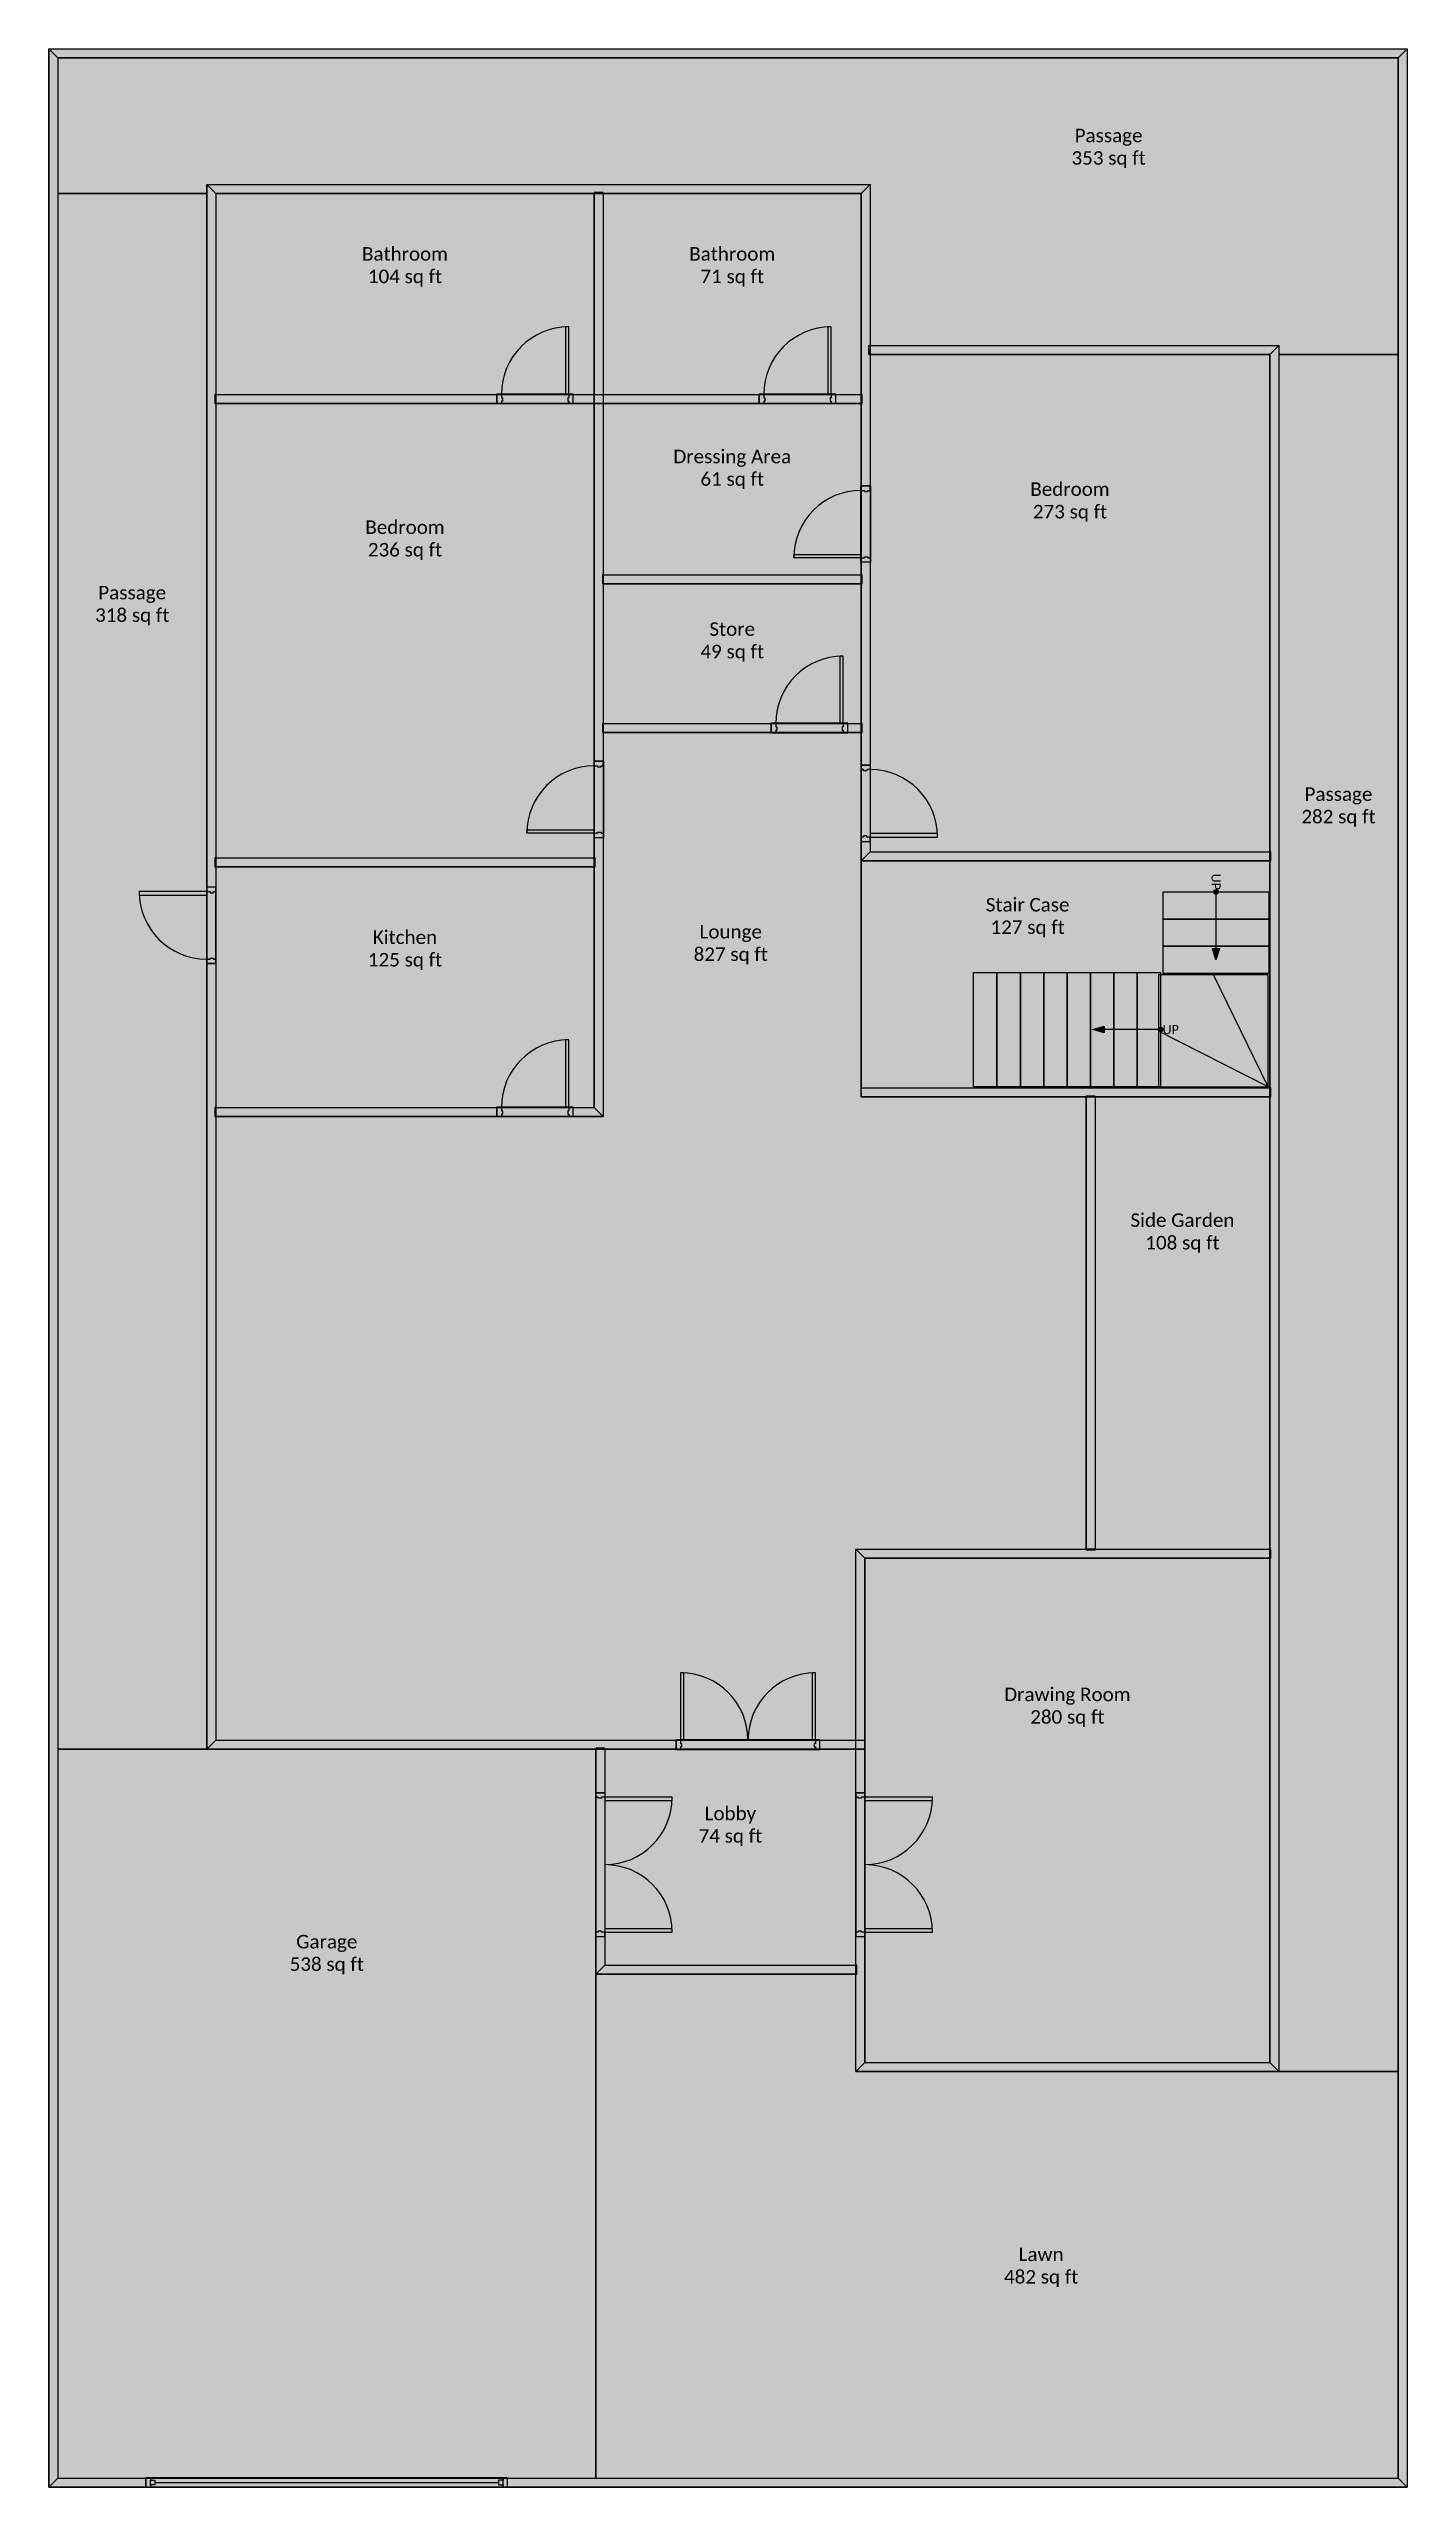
# Model space of a CAD drawing. Extents: x 0 to 50.4, y 0.2 to 90.5.
import ezdxf

# ---------------------------------------------------------------- set-up
doc = ezdxf.new("R2010")
doc.units = 0
doc.header["$MEASUREMENT"] = 0
for name, color, linetype in [('BUILDING_ENVELOPE', 7, 'CONTINUOUS'), ('LANDING', 7, 'CONTINUOUS'), ('SPACE', 7, 'CONTINUOUS'), ('STAIR', 7, 'CONTINUOUS')]:
    doc.layers.add(name, color=color, linetype=linetype)
doc.styles.get("Standard").update_dxf_attribs({"font": 'txt.shx'})

msp = doc.modelspace()

# ---------------------------------------------------------------- hatches: boundary and pattern name
at = {"layer": 'BUILDING_ENVELOPE'}
for points in [[(0.357, 90.167), (0.357, 0.5), (0.024, 0.167), (0.024, 90.5)], [(0.024, 90.5), (50.357, 90.5), (50.024, 90.167), (0.357, 90.167)], [(50.357, 90.5), (50.357, 0.167), (50.024, 0.5), (50.024, 90.167)], [(5.875, 85.474), (30.458, 85.474), (30.125, 85.14), (6.208, 85.14)], [(6.208, 85.14), (6.208, 27.835), (5.875, 27.501), (5.875, 85.474)], [(20.236, 85.14), (20.569, 85.14), (20.569, 85.174), (20.236, 85.174)], [(20.569, 85.14), (20.569, 50.945), (20.236, 51.278), (20.236, 85.14)], [(30.458, 85.474), (30.458, 60.751), (30.125, 60.418), (30.125, 85.14)], [(19.167, 80.196), (19.167, 77.696), (19.292, 77.696), (19.292, 80.196)], [(28.889, 80.196), (28.889, 77.696), (29.014, 77.696), (29.014, 80.196)], [(30.403, 79.501), (45.597, 79.501), (45.264, 79.168), (30.403, 79.168), (30.403, 79.335)], [(45.597, 79.501), (45.597, 15.557), (45.264, 15.89), (45.264, 79.168)], [(6.208, 77.363), (6.208, 77.696), (6.175, 77.696), (6.175, 77.363)], [(6.208, 77.696), (30.125, 77.696), (30.125, 77.363), (6.208, 77.363)], [(30.125, 77.696), (30.125, 77.363), (30.158, 77.363), (30.158, 77.696)], [(27.625, 71.765), (30.125, 71.765), (30.125, 71.64), (27.625, 71.64)], [(20.569, 70.673), (20.569, 71.006), (20.536, 71.006), (20.536, 70.673)], [(20.569, 71.006), (30.125, 71.006), (30.125, 70.673), (20.569, 70.673)], [(30.125, 71.006), (30.125, 70.673), (30.158, 70.673), (30.158, 71.006)], [(29.333, 68.001), (29.333, 65.501), (29.458, 65.501), (29.458, 68.001)], [(20.569, 65.168), (20.569, 65.501), (20.536, 65.501), (20.536, 65.168)], [(20.569, 65.501), (30.125, 65.501), (30.125, 65.168), (20.569, 65.168)], [(30.125, 65.501), (30.125, 65.168), (30.158, 65.168), (30.158, 65.501)], [(17.736, 61.56), (20.236, 61.56), (20.236, 61.435), (17.736, 61.435)], [(30.458, 60.751), (45.264, 60.751), (45.264, 60.418), (30.125, 60.418)], [(32.958, 61.421), (30.458, 61.421), (30.458, 61.296), (32.958, 61.296)], [(45.264, 60.751), (45.264, 60.418), (45.297, 60.418), (45.297, 60.751)], [(6.208, 60.192), (6.208, 60.526), (6.175, 60.526), (6.175, 60.192)], [(6.208, 60.526), (20.236, 60.526), (20.236, 60.192), (6.208, 60.192)], [(20.236, 60.526), (20.236, 60.192), (20.269, 60.192), (20.269, 60.526)], [(3.375, 59.147), (5.875, 59.147), (5.875, 59.272), (3.375, 59.272)], [(19.167, 53.778), (19.167, 51.278), (19.292, 51.278), (19.292, 53.778)], [(30.125, 52.001), (45.264, 52.001), (45.264, 51.668), (30.125, 51.668), (30.125, 51.835)], [(38.458, 51.668), (38.792, 51.668), (38.792, 51.701), (38.458, 51.701)], [(38.792, 51.668), (38.792, 34.918), (38.458, 34.918), (38.458, 51.668)], [(45.264, 52.001), (45.264, 51.668), (45.297, 51.668), (45.297, 52.001)], [(6.208, 50.945), (6.208, 51.278), (6.175, 51.278), (6.175, 50.945)], [(6.208, 51.278), (20.236, 51.278), (20.569, 50.945), (6.208, 50.945)], [(29.931, 34.918), (45.264, 34.918), (45.264, 34.585), (30.264, 34.585)], [(29.931, 15.557), (29.931, 34.918), (30.264, 34.585), (30.264, 15.89)], [(38.792, 34.918), (38.458, 34.918), (38.458, 34.885), (38.792, 34.885)], [(45.264, 34.918), (45.264, 34.585), (45.297, 34.585), (45.297, 34.918)], [(23.431, 30.335), (23.431, 27.835), (23.556, 27.835), (23.556, 30.335)], [(28.306, 30.335), (28.306, 27.835), (28.431, 27.835), (28.431, 30.335)], [(6.208, 27.835), (30.264, 27.835), (30.264, 27.668), (30.264, 27.501), (5.875, 27.501)], [(20.292, 27.501), (20.625, 27.501), (20.625, 27.535), (20.292, 27.535)], [(20.625, 27.501), (20.625, 19.501), (20.292, 19.168), (20.292, 27.501)], [(23.125, 25.724), (20.625, 25.724), (20.625, 25.599), (23.125, 25.599)], [(32.764, 25.724), (30.264, 25.724), (30.264, 25.599), (32.764, 25.599)], [(23.125, 20.849), (20.625, 20.849), (20.625, 20.724), (23.125, 20.724)], [(32.764, 20.849), (30.264, 20.849), (30.264, 20.724), (32.764, 20.724)], [(20.625, 19.501), (29.931, 19.501), (29.931, 19.168), (20.292, 19.168)], [(29.931, 19.501), (29.931, 19.168), (29.964, 19.168), (29.964, 19.501)], [(30.264, 15.89), (45.264, 15.89), (45.597, 15.557), (29.931, 15.557)], [(0.357, 0.5), (50.024, 0.5), (50.357, 0.167), (0.024, 0.167)]]:
    msp.add_hatch(color=7, dxfattribs=at).paths.add_polyline_path(points)
h = msp.add_hatch(color=7, dxfattribs=at)
h.paths.add_polyline_path([(19.458, 77.363), (19.458, 77.696), (19.292, 77.696), (19.292, 77.571), (19.292, 77.446), (19.292, 77.363)])
h.paths.add_polyline_path([(16.625, 77.363), (16.625, 77.696), (16.792, 77.696), (16.792, 77.571), (16.792, 77.446), (16.792, 77.363)])
h = msp.add_hatch(color=7, dxfattribs=at)
h.paths.add_polyline_path([(29.181, 77.363), (29.181, 77.696), (29.014, 77.696), (29.014, 77.571), (29.014, 77.446), (29.014, 77.363)])
h.paths.add_polyline_path([(26.347, 77.363), (26.347, 77.696), (26.514, 77.696), (26.514, 77.571), (26.514, 77.446), (26.514, 77.363)])
h = msp.add_hatch(color=7, dxfattribs=at)
h.paths.add_polyline_path([(19.292, 77.571), (19.25, 77.571), (19.25, 77.446), (19.292, 77.446)])
h.paths.add_polyline_path([(16.792, 77.571), (16.833, 77.571), (16.833, 77.446), (16.792, 77.446)])
h = msp.add_hatch(color=7, dxfattribs=at)
h.paths.add_polyline_path([(29.014, 77.571), (28.972, 77.571), (28.972, 77.446), (29.014, 77.446)])
h.paths.add_polyline_path([(26.514, 77.571), (26.556, 77.571), (26.556, 77.446), (26.514, 77.446)])
h = msp.add_hatch(color=7, dxfattribs=at)
h.paths.add_polyline_path([(30.458, 71.474), (30.125, 71.474), (30.125, 71.64), (30.25, 71.64), (30.375, 71.64), (30.458, 71.64)])
h.paths.add_polyline_path([(30.458, 74.307), (30.125, 74.307), (30.125, 74.14), (30.25, 74.14), (30.375, 74.14), (30.458, 74.14)])
h = msp.add_hatch(color=7, dxfattribs=at)
h.paths.add_polyline_path([(30.25, 71.64), (30.25, 71.682), (30.375, 71.682), (30.375, 71.64)])
h.paths.add_polyline_path([(30.25, 74.14), (30.25, 74.099), (30.375, 74.099), (30.375, 74.14)])
h = msp.add_hatch(color=7, dxfattribs=at)
h.paths.add_polyline_path([(29.625, 65.168), (29.625, 65.501), (29.458, 65.501), (29.458, 65.376), (29.458, 65.251), (29.458, 65.168)])
h.paths.add_polyline_path([(26.792, 65.168), (26.792, 65.501), (26.958, 65.501), (26.958, 65.376), (26.958, 65.251), (26.958, 65.168)])
h = msp.add_hatch(color=7, dxfattribs=at)
h.paths.add_polyline_path([(29.458, 65.376), (29.417, 65.376), (29.417, 65.251), (29.458, 65.251)])
h.paths.add_polyline_path([(26.958, 65.376), (27, 65.376), (27, 65.251), (26.958, 65.251)])
h = msp.add_hatch(color=7, dxfattribs=at)
h.paths.add_polyline_path([(20.569, 61.268), (20.236, 61.268), (20.236, 61.435), (20.361, 61.435), (20.486, 61.435), (20.569, 61.435)])
h.paths.add_polyline_path([(20.569, 64.101), (20.236, 64.101), (20.236, 63.935), (20.361, 63.935), (20.486, 63.935), (20.569, 63.935)])
h = msp.add_hatch(color=7, dxfattribs=at)
h.paths.add_polyline_path([(20.361, 61.435), (20.361, 61.476), (20.486, 61.476), (20.486, 61.435)])
h.paths.add_polyline_path([(20.361, 63.935), (20.361, 63.893), (20.486, 63.893), (20.486, 63.935)])
h = msp.add_hatch(color=7, dxfattribs=at)
h.paths.add_polyline_path([(30.125, 61.129), (30.458, 61.129), (30.458, 61.296), (30.333, 61.296), (30.208, 61.296), (30.125, 61.296)])
h.paths.add_polyline_path([(30.125, 63.962), (30.458, 63.962), (30.458, 63.796), (30.333, 63.796), (30.208, 63.796), (30.125, 63.796)])
h = msp.add_hatch(color=7, dxfattribs=at)
h.paths.add_polyline_path([(30.333, 61.296), (30.333, 61.337), (30.208, 61.337), (30.208, 61.296)])
h.paths.add_polyline_path([(30.333, 63.796), (30.333, 63.754), (30.208, 63.754), (30.208, 63.796)])
h = msp.add_hatch(color=7, dxfattribs=at)
h.paths.add_polyline_path([(6.208, 59.439), (5.875, 59.439), (5.875, 59.272), (6, 59.272), (6.125, 59.272), (6.208, 59.272)])
h.paths.add_polyline_path([(6.208, 56.605), (5.875, 56.605), (5.875, 56.772), (6, 56.772), (6.125, 56.772), (6.208, 56.772)])
h = msp.add_hatch(color=7, dxfattribs=at)
h.paths.add_polyline_path([(6, 59.272), (6, 59.23), (6.125, 59.23), (6.125, 59.272)])
h.paths.add_polyline_path([(6, 56.772), (6, 56.814), (6.125, 56.814), (6.125, 56.772)])
h = msp.add_hatch(color=134, dxfattribs=at)
h.paths.add_polyline_path([(45.225, 59.262), (45.225, 58.256), (41.317, 58.256), (41.317, 59.262)])
h.paths.add_polyline_path([(45.225, 58.256), (45.225, 57.249), (41.317, 57.249), (41.317, 58.256)])
h.paths.add_polyline_path([(45.225, 57.249), (45.225, 56.243), (41.317, 56.243), (41.317, 57.249)])
edge = h.paths.add_edge_path(flags=0)
edge = h.paths.add_edge_path(flags=0)
edge = h.paths.add_edge_path(flags=0)
edge = h.paths.add_edge_path(flags=0)
edge = h.paths.add_edge_path(flags=0)
edge = h.paths.add_edge_path(flags=0)
edge = h.paths.add_edge_path(flags=0)
edge = h.paths.add_edge_path(flags=0)
edge = h.paths.add_edge_path(flags=0)
edge = h.paths.add_edge_path(flags=0)
edge = h.paths.add_edge_path(flags=0)
edge = h.paths.add_edge_path(flags=0)
edge = h.paths.add_edge_path(flags=0)
edge = h.paths.add_edge_path(flags=0)
edge = h.paths.add_edge_path(flags=0)
edge = h.paths.add_edge_path(flags=0)
edge = h.paths.add_edge_path(flags=0)
edge = h.paths.add_edge_path(flags=0)
edge = h.paths.add_edge_path(flags=0)
edge = h.paths.add_edge_path(flags=0)
edge = h.paths.add_edge_path(flags=0)
edge = h.paths.add_edge_path(flags=0)
edge = h.paths.add_edge_path(flags=0)
edge = h.paths.add_edge_path(flags=0)
edge = h.paths.add_edge_path(flags=0)
edge = h.paths.add_edge_path(flags=0)
edge = h.paths.add_edge_path(flags=0)
edge = h.paths.add_edge_path(flags=0)
edge = h.paths.add_edge_path(flags=0)
edge = h.paths.add_edge_path(flags=0)
h = msp.add_hatch(color=134, dxfattribs=at)
h.paths.add_polyline_path([(41.217, 52.047), (40.352, 52.047), (40.352, 56.279), (41.217, 56.279)])
h.paths.add_polyline_path([(40.352, 52.047), (39.486, 52.047), (39.486, 56.279), (40.352, 56.279)])
h.paths.add_polyline_path([(39.486, 52.047), (38.62, 52.047), (38.62, 56.279), (39.486, 56.279)])
h.paths.add_polyline_path([(38.62, 52.047), (37.755, 52.047), (37.755, 56.279), (38.62, 56.279)])
h.paths.add_polyline_path([(37.755, 52.047), (36.889, 52.047), (36.889, 56.279), (37.755, 56.279)])
h.paths.add_polyline_path([(36.889, 52.047), (36.023, 52.047), (36.023, 56.279), (36.889, 56.279)])
h.paths.add_polyline_path([(36.023, 52.047), (35.157, 52.047), (35.157, 56.279), (36.023, 56.279)])
h.paths.add_polyline_path([(35.157, 52.047), (34.292, 52.047), (34.292, 56.279), (35.157, 56.279)])
edge = h.paths.add_edge_path(flags=0)
edge = h.paths.add_edge_path(flags=0)
edge = h.paths.add_edge_path(flags=0)
edge = h.paths.add_edge_path(flags=0)
edge = h.paths.add_edge_path(flags=0)
edge = h.paths.add_edge_path(flags=0)
edge = h.paths.add_edge_path(flags=0)
edge = h.paths.add_edge_path(flags=0)
edge = h.paths.add_edge_path(flags=0)
edge = h.paths.add_edge_path(flags=0)
edge = h.paths.add_edge_path(flags=0)
edge = h.paths.add_edge_path(flags=0)
edge = h.paths.add_edge_path(flags=0)
edge = h.paths.add_edge_path(flags=0)
edge = h.paths.add_edge_path(flags=0)
edge = h.paths.add_edge_path(flags=0)
edge = h.paths.add_edge_path(flags=0)
edge = h.paths.add_edge_path(flags=0)
edge = h.paths.add_edge_path(flags=0)
edge = h.paths.add_edge_path(flags=0)
edge = h.paths.add_edge_path(flags=0)
edge = h.paths.add_edge_path(flags=0)
edge = h.paths.add_edge_path(flags=0)
edge = h.paths.add_edge_path(flags=0)
edge = h.paths.add_edge_path(flags=0)
h = msp.add_hatch(color=7, dxfattribs=at)
h.paths.add_polyline_path([(19.458, 50.945), (19.458, 51.278), (19.292, 51.278), (19.292, 51.153), (19.292, 51.028), (19.292, 50.945)])
h.paths.add_polyline_path([(16.625, 50.945), (16.625, 51.278), (16.792, 51.278), (16.792, 51.153), (16.792, 51.028), (16.792, 50.945)])
h = msp.add_hatch(color=7, dxfattribs=at)
h.paths.add_polyline_path([(19.292, 51.153), (19.25, 51.153), (19.25, 51.028), (19.292, 51.028)])
h.paths.add_polyline_path([(16.792, 51.153), (16.833, 51.153), (16.833, 51.028), (16.792, 51.028)])
h = msp.add_hatch(color=7, dxfattribs=at)
h.paths.add_polyline_path([(28.597, 27.501), (28.597, 27.835), (28.431, 27.835), (28.431, 27.71), (28.431, 27.585), (28.431, 27.501)])
h.paths.add_polyline_path([(23.264, 27.501), (23.264, 27.835), (23.431, 27.835), (23.431, 27.71), (23.431, 27.585), (23.431, 27.501)])
h = msp.add_hatch(color=7, dxfattribs=at)
h.paths.add_polyline_path([(28.431, 27.71), (28.389, 27.71), (28.389, 27.585), (28.431, 27.585)])
h.paths.add_polyline_path([(23.431, 27.71), (23.472, 27.71), (23.472, 27.585), (23.431, 27.585)])
h = msp.add_hatch(color=7, dxfattribs=at)
h.paths.add_polyline_path([(20.292, 20.557), (20.625, 20.557), (20.625, 20.724), (20.5, 20.724), (20.375, 20.724), (20.292, 20.724)])
h.paths.add_polyline_path([(20.292, 25.89), (20.625, 25.89), (20.625, 25.724), (20.5, 25.724), (20.375, 25.724), (20.292, 25.724)])
h = msp.add_hatch(color=7, dxfattribs=at)
h.paths.add_polyline_path([(20.5, 20.724), (20.5, 20.765), (20.375, 20.765), (20.375, 20.724)])
h.paths.add_polyline_path([(20.5, 25.724), (20.5, 25.682), (20.375, 25.682), (20.375, 25.724)])
h = msp.add_hatch(color=7, dxfattribs=at)
h.paths.add_polyline_path([(29.931, 20.557), (30.264, 20.557), (30.264, 20.724), (30.139, 20.724), (30.014, 20.724), (29.931, 20.724)])
h.paths.add_polyline_path([(29.931, 25.89), (30.264, 25.89), (30.264, 25.724), (30.139, 25.724), (30.014, 25.724), (29.931, 25.724)])
h = msp.add_hatch(color=7, dxfattribs=at)
h.paths.add_polyline_path([(30.139, 20.724), (30.139, 20.765), (30.014, 20.765), (30.014, 20.724)])
h.paths.add_polyline_path([(30.139, 25.724), (30.139, 25.682), (30.014, 25.682), (30.014, 25.724)])
at = {"layer": 'LANDING'}
msp.add_hatch(color=134, dxfattribs=at).paths.add_polyline_path([(45.21, 52.039), (45.21, 56.192), (41.141, 56.192), (41.141, 52.039)])
at = {"layer": 'SPACE'}
for color, points in [(54, [(45.597, 79.168), (50.024, 79.168), (50.024, 90.167), (0.357, 90.167), (0.357, 85.14), (5.875, 85.14), (5.875, 85.474), (30.458, 85.474), (30.458, 79.501), (45.597, 79.501)]), (54, [(0.357, 85.14), (0.357, 27.501), (5.875, 27.501), (5.875, 85.14)]), (5, [(20.236, 77.696), (20.236, 85.14), (6.208, 85.14), (6.208, 77.696)]), (5, [(20.569, 77.696), (30.125, 77.696), (30.125, 85.14), (20.569, 85.14)]), (10, [(45.264, 60.751), (45.264, 79.168), (30.458, 79.168), (30.458, 60.751), (45.264, 60.751)]), (54, [(45.597, 79.168), (45.597, 15.557), (50.024, 15.557), (50.024, 79.168)]), (10, [(20.236, 77.363), (6.208, 77.363), (6.208, 60.526), (20.236, 60.526)]), (11, [(20.569, 77.363), (20.569, 71.006), (30.125, 71.006), (30.125, 77.363)]), (214, [(30.125, 70.673), (20.569, 70.673), (20.569, 65.501), (30.125, 65.501), (30.125, 70.673)]), (2, [(30.125, 51.668), (30.125, 60.418), (30.125, 65.168), (20.569, 65.168), (20.569, 50.945), (6.208, 50.945), (6.208, 27.835), (29.931, 27.835), (29.931, 34.918), (38.458, 34.918), (38.458, 51.668), (30.125, 51.668)]), (40, [(20.236, 60.192), (6.208, 60.192), (6.208, 51.278), (20.236, 51.278), (20.236, 60.192)]), (190, [(45.264, 52.001), (45.264, 60.418), (30.125, 60.418), (30.125, 52.001)]), (40, [(38.792, 34.918), (45.264, 34.918), (45.264, 51.668), (38.792, 51.668)]), (94, [(45.264, 15.89), (45.264, 34.585), (30.264, 34.585), (30.264, 27.835), (30.264, 27.668), (30.264, 27.501), (30.264, 15.89), (45.264, 15.89)]), (22, [(20.292, 0.5), (20.292, 19.168), (20.292, 27.501), (5.875, 27.501), (0.357, 27.501), (0.357, 0.5)]), (6, [(20.625, 19.501), (29.931, 19.501), (29.931, 27.501), (20.625, 27.501)]), (111, [(50.024, 15.557), (45.597, 15.557), (29.931, 15.557), (29.931, 19.168), (20.292, 19.168), (20.292, 0.5), (50.024, 0.5)])]:
    msp.add_hatch(color=color, dxfattribs=at).paths.add_polyline_path(points)
at = {"layer": 'STAIR'}
h = msp.add_hatch(color=134, dxfattribs=at)
edge = h.paths.add_edge_path()
edge.add_arc((43.271, 59.262), 0.0868, 0, 360)
for points in [[(43.144, 57.167), (43.399, 57.167), (43.268, 56.741)], [(39.122, 54.29), (39.122, 54.036), (38.696, 54.166)]]:
    msp.add_hatch(color=134, dxfattribs=at).paths.add_polyline_path(points)
h = msp.add_hatch(color=134, dxfattribs=at)
edge = h.paths.add_edge_path()
edge.add_arc((41.217, 54.163), 0.0868, 0, 360)

# ---------------------------------------------------------------- linework, layer by layer
at = {"layer": 'BUILDING_ENVELOPE', "color": 7, "linetype": 'CONTINUOUS'}
for p, q in [((0.024, 90.5), (0.024, 0.167)), ((0.024, 90.5), (50.357, 90.5)), ((50.357, 90.5), (50.357, 0.167)), ((0.357, 90.167), (0.357, 0.5)), ((0.357, 90.167), (50.024, 90.167)), ((50.024, 90.167), (50.024, 0.5)), ((5.875, 85.474), (30.458, 85.474)), ((5.875, 85.474), (5.875, 27.501)), ((6.208, 85.14), (30.125, 85.14)), ((6.208, 85.14), (6.208, 27.835)), ((20.236, 85.14), (20.236, 51.278)), ((20.569, 85.14), (20.569, 50.945)), ((30.125, 85.14), (30.125, 60.418)), ((30.458, 85.474), (30.458, 60.751)), ((45.597, 79.501), (45.597, 15.557)), ((45.264, 79.168), (45.264, 15.89)), ((6.208, 77.696), (30.125, 77.696)), ((16.625, 77.363), (16.625, 77.696)), ((16.625, 77.696), (16.792, 77.696)), ((16.625, 77.363), (16.625, 77.696)), ((16.792, 77.696), (16.792, 77.571)), ((19.458, 77.696), (19.292, 77.696)), ((19.292, 77.696), (19.292, 77.571)), ((19.458, 77.363), (19.458, 77.696)), ((19.458, 77.363), (19.458, 77.696)), ((26.347, 77.363), (26.347, 77.696)), ((26.347, 77.696), (26.514, 77.696)), ((26.347, 77.363), (26.347, 77.696)), ((26.514, 77.696), (26.514, 77.571)), ((29.181, 77.696), (29.014, 77.696)), ((29.014, 77.696), (29.014, 77.571)), ((29.181, 77.363), (29.181, 77.696)), ((29.181, 77.363), (29.181, 77.696)), ((6.208, 77.363), (30.125, 77.363)), ((16.792, 77.363), (16.625, 77.363)), ((16.792, 77.571), (16.833, 77.571)), ((16.792, 77.446), (16.792, 77.363)), ((16.833, 77.446), (16.792, 77.446)), ((16.833, 77.571), (16.833, 77.446)), ((19.292, 77.571), (19.25, 77.571)), ((19.25, 77.571), (19.25, 77.446)), ((19.25, 77.446), (19.292, 77.446)), ((19.292, 77.446), (19.292, 77.363)), ((19.292, 77.363), (19.458, 77.363)), ((26.514, 77.363), (26.347, 77.363)), ((26.514, 77.571), (26.556, 77.571)), ((26.514, 77.446), (26.514, 77.363)), ((26.556, 77.446), (26.514, 77.446)), ((26.556, 77.571), (26.556, 77.446)), ((29.014, 77.571), (28.972, 77.571)), ((28.972, 77.571), (28.972, 77.446)), ((28.972, 77.446), (29.014, 77.446)), ((29.014, 77.446), (29.014, 77.363)), ((29.014, 77.363), (29.181, 77.363)), ((30.458, 74.307), (30.125, 74.307)), ((30.125, 74.307), (30.125, 74.14)), ((30.458, 74.307), (30.125, 74.307)), ((30.125, 74.14), (30.25, 74.14)), ((30.25, 74.14), (30.25, 74.099)), ((30.25, 74.099), (30.375, 74.099)), ((30.375, 74.14), (30.458, 74.14)), ((30.375, 74.099), (30.375, 74.14)), ((30.458, 74.14), (30.458, 74.307)), ((30.125, 71.474), (30.125, 71.64)), ((30.125, 71.64), (30.25, 71.64)), ((30.458, 71.474), (30.125, 71.474)), ((30.458, 71.474), (30.125, 71.474)), ((30.25, 71.64), (30.25, 71.682)), ((30.25, 71.682), (30.375, 71.682)), ((30.375, 71.682), (30.375, 71.64)), ((30.375, 71.64), (30.458, 71.64)), ((30.458, 71.64), (30.458, 71.474)), ((20.569, 71.006), (30.125, 71.006)), ((20.569, 70.673), (30.125, 70.673)), ((20.569, 65.501), (30.125, 65.501)), ((20.569, 65.168), (30.125, 65.168)), ((26.792, 65.168), (26.792, 65.501)), ((26.792, 65.501), (26.958, 65.501)), ((26.792, 65.168), (26.792, 65.501)), ((26.958, 65.168), (26.792, 65.168)), ((26.958, 65.501), (26.958, 65.376)), ((26.958, 65.376), (27, 65.376)), ((26.958, 65.251), (26.958, 65.168)), ((27, 65.251), (26.958, 65.251)), ((27, 65.376), (27, 65.251)), ((29.458, 65.376), (29.417, 65.376)), ((29.417, 65.376), (29.417, 65.251)), ((29.417, 65.251), (29.458, 65.251)), ((29.625, 65.501), (29.458, 65.501)), ((29.458, 65.501), (29.458, 65.376)), ((29.458, 65.251), (29.458, 65.168)), ((29.458, 65.168), (29.625, 65.168)), ((29.625, 65.168), (29.625, 65.501)), ((29.625, 65.168), (29.625, 65.501)), ((20.569, 64.101), (20.236, 64.101)), ((20.236, 64.101), (20.236, 63.935)), ((20.569, 64.101), (20.236, 64.101)), ((20.236, 63.935), (20.361, 63.935)), ((20.361, 63.935), (20.361, 63.893)), ((20.361, 63.893), (20.486, 63.893)), ((20.486, 63.935), (20.569, 63.935)), ((20.486, 63.893), (20.486, 63.935)), ((20.569, 63.935), (20.569, 64.101)), ((30.125, 63.962), (30.458, 63.962)), ((30.125, 63.796), (30.125, 63.962)), ((30.125, 63.962), (30.458, 63.962)), ((30.208, 63.796), (30.125, 63.796)), ((30.208, 63.754), (30.208, 63.796)), ((30.333, 63.754), (30.208, 63.754)), ((30.458, 63.796), (30.333, 63.796)), ((30.333, 63.796), (30.333, 63.754)), ((30.458, 63.962), (30.458, 63.796)), ((20.236, 61.268), (20.236, 61.435)), ((20.236, 61.435), (20.361, 61.435)), ((20.361, 61.435), (20.361, 61.476)), ((20.361, 61.476), (20.486, 61.476)), ((20.486, 61.476), (20.486, 61.435)), ((20.486, 61.435), (20.569, 61.435)), ((20.569, 61.435), (20.569, 61.268)), ((20.569, 61.268), (20.236, 61.268)), ((20.569, 61.268), (20.236, 61.268)), ((30.208, 61.296), (30.125, 61.296)), ((30.125, 61.296), (30.125, 61.129)), ((30.125, 61.129), (30.458, 61.129)), ((30.125, 61.129), (30.458, 61.129)), ((30.333, 61.337), (30.208, 61.337)), ((30.208, 61.337), (30.208, 61.296)), ((30.333, 61.296), (30.333, 61.337)), ((30.458, 61.296), (30.333, 61.296)), ((30.458, 61.129), (30.458, 61.296)), ((30.458, 60.751), (45.264, 60.751)), ((6.208, 60.526), (20.236, 60.526)), ((6.208, 60.192), (20.236, 60.192)), ((30.125, 60.418), (45.264, 60.418)), ((6.208, 59.439), (5.875, 59.439)), ((5.875, 59.439), (5.875, 59.272)), ((6.208, 59.439), (5.875, 59.439)), ((5.875, 59.272), (6, 59.272)), ((6, 59.272), (6, 59.23)), ((6, 59.23), (6.125, 59.23)), ((6.125, 59.272), (6.208, 59.272)), ((6.125, 59.23), (6.125, 59.272)), ((6.208, 59.272), (6.208, 59.439)), ((5.875, 56.605), (5.875, 56.772)), ((5.875, 56.772), (6, 56.772)), ((6.208, 56.605), (5.875, 56.605)), ((6.208, 56.605), (5.875, 56.605)), ((6, 56.772), (6, 56.814)), ((6, 56.814), (6.125, 56.814)), ((6.125, 56.814), (6.125, 56.772)), ((6.125, 56.772), (6.208, 56.772)), ((6.208, 56.772), (6.208, 56.605)), ((38.458, 51.668), (38.458, 34.918)), ((38.792, 51.668), (38.792, 34.918)), ((6.208, 51.278), (20.236, 51.278)), ((6.208, 50.945), (20.569, 50.945)), ((16.625, 50.945), (16.625, 51.278)), ((16.625, 51.278), (16.792, 51.278)), ((16.625, 50.945), (16.625, 51.278)), ((16.792, 50.945), (16.625, 50.945)), ((16.792, 51.278), (16.792, 51.153)), ((16.792, 51.153), (16.833, 51.153)), ((16.792, 51.028), (16.792, 50.945)), ((16.833, 51.028), (16.792, 51.028)), ((16.833, 51.153), (16.833, 51.028)), ((19.292, 51.153), (19.25, 51.153)), ((19.25, 51.153), (19.25, 51.028)), ((19.25, 51.028), (19.292, 51.028)), ((19.458, 51.278), (19.292, 51.278)), ((19.292, 51.278), (19.292, 51.153)), ((19.292, 51.028), (19.292, 50.945)), ((19.292, 50.945), (19.458, 50.945)), ((19.458, 50.945), (19.458, 51.278)), ((19.458, 50.945), (19.458, 51.278)), ((29.931, 34.918), (45.264, 34.918)), ((29.931, 15.557), (29.931, 34.918)), ((30.264, 34.585), (45.264, 34.585)), ((30.264, 15.89), (30.264, 34.585)), ((20.292, 27.501), (20.292, 19.168)), ((20.625, 27.501), (20.625, 19.501)), ((23.264, 27.501), (23.264, 27.835)), ((23.264, 27.835), (23.431, 27.835)), ((23.264, 27.501), (23.264, 27.835)), ((23.431, 27.501), (23.264, 27.501)), ((23.431, 27.835), (23.431, 27.71)), ((23.431, 27.71), (23.472, 27.71)), ((23.431, 27.585), (23.431, 27.501)), ((23.472, 27.585), (23.431, 27.585)), ((23.472, 27.71), (23.472, 27.585)), ((28.431, 27.71), (28.389, 27.71)), ((28.389, 27.71), (28.389, 27.585)), ((28.389, 27.585), (28.431, 27.585)), ((28.597, 27.835), (28.431, 27.835)), ((28.431, 27.835), (28.431, 27.71)), ((28.431, 27.585), (28.431, 27.501)), ((28.431, 27.501), (28.597, 27.501)), ((28.597, 27.501), (28.597, 27.835)), ((28.597, 27.501), (28.597, 27.835)), ((20.292, 25.89), (20.625, 25.89)), ((20.292, 25.724), (20.292, 25.89)), ((20.292, 25.89), (20.625, 25.89)), ((20.375, 25.724), (20.292, 25.724)), ((20.375, 25.682), (20.375, 25.724)), ((20.5, 25.682), (20.375, 25.682)), ((20.625, 25.724), (20.5, 25.724)), ((20.5, 25.724), (20.5, 25.682)), ((20.625, 25.89), (20.625, 25.724)), ((29.931, 25.89), (30.264, 25.89)), ((29.931, 25.724), (29.931, 25.89)), ((29.931, 25.89), (30.264, 25.89)), ((30.014, 25.724), (29.931, 25.724)), ((30.014, 25.682), (30.014, 25.724)), ((30.139, 25.682), (30.014, 25.682)), ((30.264, 25.724), (30.139, 25.724)), ((30.139, 25.724), (30.139, 25.682)), ((30.264, 25.89), (30.264, 25.724)), ((20.375, 20.724), (20.292, 20.724)), ((20.292, 20.724), (20.292, 20.557)), ((20.292, 20.557), (20.625, 20.557)), ((20.292, 20.557), (20.625, 20.557)), ((20.5, 20.765), (20.375, 20.765)), ((20.375, 20.765), (20.375, 20.724)), ((20.5, 20.724), (20.5, 20.765)), ((20.625, 20.724), (20.5, 20.724)), ((20.625, 20.557), (20.625, 20.724)), ((30.014, 20.724), (29.931, 20.724)), ((29.931, 20.724), (29.931, 20.557)), ((29.931, 20.557), (30.264, 20.557)), ((29.931, 20.557), (30.264, 20.557)), ((30.139, 20.765), (30.014, 20.765)), ((30.014, 20.765), (30.014, 20.724)), ((30.139, 20.724), (30.139, 20.765)), ((30.264, 20.724), (30.139, 20.724)), ((30.264, 20.557), (30.264, 20.724)), ((20.292, 19.168), (29.931, 19.168)), ((20.625, 19.501), (29.931, 19.501)), ((29.931, 15.557), (45.597, 15.557)), ((30.264, 15.89), (45.264, 15.89)), ((0.024, 0.167), (50.357, 0.167)), ((0.357, 0.5), (50.024, 0.5)), ((3.625, 0.167), (3.625, 0.5)), ((3.625, 0.5), (3.792, 0.5)), ((3.625, 0.167), (3.625, 0.5)), ((3.792, 0.167), (3.625, 0.167)), ((3.792, 0.5), (3.792, 0.417)), ((3.792, 0.25), (3.792, 0.167)), ((3.958, 0.333), (16.69, 0.333)), ((17.024, 0.5), (16.857, 0.5)), ((16.857, 0.5), (16.857, 0.417)), ((16.857, 0.25), (16.857, 0.167)), ((16.857, 0.167), (17.024, 0.167)), ((17.024, 0.167), (17.024, 0.5)), ((17.024, 0.167), (17.024, 0.5))]:
    msp.add_line(p, q, dxfattribs=at)
for points in [[(0.357, 90.167), (0.357, 0.5), (0.024, 0.167), (0.024, 90.5)], [(0.024, 90.5), (50.357, 90.5), (50.024, 90.167), (0.357, 90.167)], [(50.357, 90.5), (50.357, 0.167), (50.024, 0.5), (50.024, 90.167)], [(5.875, 85.474), (30.458, 85.474), (30.125, 85.14), (6.208, 85.14)], [(6.208, 85.14), (6.208, 27.835), (5.875, 27.501), (5.875, 85.474)], [(20.236, 85.14), (20.569, 85.14), (20.569, 85.174), (20.236, 85.174)], [(20.569, 85.14), (20.569, 50.945), (20.236, 51.278), (20.236, 85.14)], [(30.458, 85.474), (30.458, 60.751), (30.125, 60.418), (30.125, 85.14)], [(19.167, 80.196), (19.167, 77.696), (19.292, 77.696), (19.292, 80.196)], [(28.889, 80.196), (28.889, 77.696), (29.014, 77.696), (29.014, 80.196)], [(30.403, 79.501), (45.597, 79.501), (45.264, 79.168), (30.403, 79.168), (30.403, 79.335)], [(45.597, 79.501), (45.597, 15.557), (45.264, 15.89), (45.264, 79.168)], [(6.208, 77.363), (6.208, 77.696), (6.175, 77.696), (6.175, 77.363)], [(6.208, 77.696), (30.125, 77.696), (30.125, 77.363), (6.208, 77.363)], [(16.625, 77.355), (19.458, 77.355), (19.458, 77.704), (16.625, 77.704)], [(26.347, 77.355), (29.181, 77.355), (29.181, 77.704), (26.347, 77.704)], [(30.125, 77.696), (30.125, 77.363), (30.158, 77.363), (30.158, 77.696)], [(30.466, 74.307), (30.466, 71.474), (30.117, 71.474), (30.117, 74.307)], [(27.625, 71.765), (30.125, 71.765), (30.125, 71.64), (27.625, 71.64)], [(20.569, 70.673), (20.569, 71.006), (20.536, 71.006), (20.536, 70.673)], [(20.569, 71.006), (30.125, 71.006), (30.125, 70.673), (20.569, 70.673)], [(30.125, 71.006), (30.125, 70.673), (30.158, 70.673), (30.158, 71.006)], [(29.333, 68.001), (29.333, 65.501), (29.458, 65.501), (29.458, 68.001)], [(20.569, 65.168), (20.569, 65.501), (20.536, 65.501), (20.536, 65.168)], [(20.569, 65.501), (30.125, 65.501), (30.125, 65.168), (20.569, 65.168)], [(26.792, 65.16), (29.625, 65.16), (29.625, 65.509), (26.792, 65.509)], [(30.125, 65.501), (30.125, 65.168), (30.158, 65.168), (30.158, 65.501)], [(20.577, 64.101), (20.577, 61.268), (20.228, 61.268), (20.228, 64.101)], [(30.117, 63.962), (30.117, 61.129), (30.466, 61.129), (30.466, 63.962)], [(17.736, 61.56), (20.236, 61.56), (20.236, 61.435), (17.736, 61.435)], [(30.458, 60.751), (45.264, 60.751), (45.264, 60.418), (30.125, 60.418)], [(32.958, 61.421), (30.458, 61.421), (30.458, 61.296), (32.958, 61.296)], [(45.264, 60.751), (45.264, 60.418), (45.297, 60.418), (45.297, 60.751)], [(6.208, 60.192), (6.208, 60.526), (6.175, 60.526), (6.175, 60.192)], [(6.208, 60.526), (20.236, 60.526), (20.236, 60.192), (6.208, 60.192)], [(20.236, 60.526), (20.236, 60.192), (20.269, 60.192), (20.269, 60.526)], [(3.375, 59.147), (5.875, 59.147), (5.875, 59.272), (3.375, 59.272)], [(6.216, 56.605), (6.216, 59.439), (5.867, 59.439), (5.867, 56.605)], [(19.167, 53.778), (19.167, 51.278), (19.292, 51.278), (19.292, 53.778)], [(30.125, 52.001), (45.264, 52.001), (45.264, 51.668), (30.125, 51.668), (30.125, 51.835)], [(38.458, 51.668), (38.792, 51.668), (38.792, 51.701), (38.458, 51.701)], [(38.792, 51.668), (38.792, 34.918), (38.458, 34.918), (38.458, 51.668)], [(45.264, 52.001), (45.264, 51.668), (45.297, 51.668), (45.297, 52.001)], [(6.208, 50.945), (6.208, 51.278), (6.175, 51.278), (6.175, 50.945)], [(6.208, 51.278), (20.236, 51.278), (20.569, 50.945), (6.208, 50.945)], [(16.625, 50.937), (19.458, 50.937), (19.458, 51.286), (16.625, 51.286)], [(29.931, 34.918), (45.264, 34.918), (45.264, 34.585), (30.264, 34.585)], [(29.931, 15.557), (29.931, 34.918), (30.264, 34.585), (30.264, 15.89)], [(38.792, 34.918), (38.458, 34.918), (38.458, 34.885), (38.792, 34.885)], [(45.264, 34.918), (45.264, 34.585), (45.297, 34.585), (45.297, 34.918)], [(23.431, 30.335), (23.431, 27.835), (23.556, 27.835), (23.556, 30.335)], [(28.306, 30.335), (28.306, 27.835), (28.431, 27.835), (28.431, 30.335)], [(6.208, 27.835), (30.264, 27.835), (30.264, 27.668), (30.264, 27.501), (5.875, 27.501)], [(20.292, 27.501), (20.625, 27.501), (20.625, 27.535), (20.292, 27.535)], [(20.625, 27.501), (20.625, 19.501), (20.292, 19.168), (20.292, 27.501)], [(23.264, 27.493), (28.597, 27.493), (28.597, 27.843), (23.264, 27.843)], [(20.284, 25.89), (20.284, 20.557), (20.633, 20.557), (20.633, 25.89)], [(23.125, 25.724), (20.625, 25.724), (20.625, 25.599), (23.125, 25.599)], [(29.923, 25.89), (29.923, 20.557), (30.272, 20.557), (30.272, 25.89)], [(32.764, 25.724), (30.264, 25.724), (30.264, 25.599), (32.764, 25.599)], [(23.125, 20.849), (20.625, 20.849), (20.625, 20.724), (23.125, 20.724)], [(32.764, 20.849), (30.264, 20.849), (30.264, 20.724), (32.764, 20.724)], [(20.625, 19.501), (29.931, 19.501), (29.931, 19.168), (20.292, 19.168)], [(29.931, 19.501), (29.931, 19.168), (29.964, 19.168), (29.964, 19.501)], [(30.264, 15.89), (45.264, 15.89), (45.597, 15.557), (29.931, 15.557)], [(0.357, 0.5), (50.024, 0.5), (50.357, 0.167), (0.024, 0.167)], [(3.625, 0.159), (17.024, 0.159), (17.024, 0.508), (3.625, 0.508)], [(3.792, 0.417), (3.958, 0.417), (3.958, 0.25), (3.792, 0.25)], [(16.857, 0.417), (16.69, 0.417), (16.69, 0.25), (16.857, 0.25)]]:
    msp.add_lwpolyline(points, close=True, dxfattribs=at)
for points in [[(30.403, 79.335), (30.403, 79.501), (45.597, 79.501)], [(30.403, 79.335), (30.403, 79.168), (45.264, 79.168)], [(30.125, 51.835), (30.125, 52.001), (45.264, 52.001)], [(30.125, 51.835), (30.125, 51.668), (45.264, 51.668)], [(5.875, 27.501), (30.264, 27.501), (30.264, 27.668)], [(6.208, 27.835), (30.264, 27.835), (30.264, 27.668)]]:
    msp.add_lwpolyline(points, dxfattribs=at)
at = {"layer": 'BUILDING_ENVELOPE', "color": 9, "linetype": 'CONTINUOUS'}
for points in [[(45.225, 59.262), (45.225, 58.256), (41.317, 58.256), (41.317, 59.262)], [(45.225, 58.256), (45.225, 57.249), (41.317, 57.249), (41.317, 58.256)], [(45.225, 57.249), (45.225, 56.243), (41.317, 56.243), (41.317, 57.249)], [(35.157, 52.047), (34.292, 52.047), (34.292, 56.279), (35.157, 56.279)], [(36.023, 52.047), (35.157, 52.047), (35.157, 56.279), (36.023, 56.279)], [(36.889, 52.047), (36.023, 52.047), (36.023, 56.279), (36.889, 56.279)], [(37.755, 52.047), (36.889, 52.047), (36.889, 56.279), (37.755, 56.279)], [(38.62, 52.047), (37.755, 52.047), (37.755, 56.279), (38.62, 56.279)], [(39.486, 52.047), (38.62, 52.047), (38.62, 56.279), (39.486, 56.279)], [(40.352, 52.047), (39.486, 52.047), (39.486, 56.279), (40.352, 56.279)], [(41.217, 52.047), (40.352, 52.047), (40.352, 56.279), (41.217, 56.279)]]:
    msp.add_lwpolyline(points, close=True, dxfattribs=at)
at = {"layer": 'BUILDING_ENVELOPE', "color": 7, "linetype": 'CONTINUOUS'}
for centre, start, end in [((19.292, 77.696), 90, 180), ((29.014, 77.696), 90, 180), ((30.125, 71.64), 90, 180), ((29.458, 65.501), 90, 180), ((20.236, 61.435), 90, 180), ((30.458, 61.296), 0, 90), ((5.875, 59.272), 180, 270), ((19.292, 51.278), 90, 180), ((23.431, 27.835), 0, 90), ((28.431, 27.835), 90, 180), ((20.625, 25.724), 270, 0), ((30.264, 25.724), 270, 0), ((20.625, 20.724), 0, 90), ((30.264, 20.724), 0, 90)]:
    msp.add_arc(centre, 2.5, start, end, dxfattribs=at)
at = {"layer": 'LANDING', "color": 9, "linetype": 'CONTINUOUS'}
for q in [(43.184, 56.192), (41.141, 54.106)]:
    msp.add_line((45.21, 52.039), q, dxfattribs=at)
at = {"layer": 'LANDING', "color": 7, "linetype": 'CONTINUOUS'}
msp.add_lwpolyline([(45.21, 52.039), (45.21, 56.192), (41.141, 56.192), (41.141, 52.039)], close=True, dxfattribs=at)
at = {"layer": 'SPACE', "linetype": 'CONTINUOUS'}
for p, q in [((45.264, 79.168), (30.458, 79.168)), ((30.458, 79.168), (30.458, 60.751)), ((45.264, 60.751), (45.264, 79.168)), ((30.125, 70.673), (20.569, 70.673)), ((20.569, 70.673), (20.569, 65.501)), ((30.125, 65.501), (30.125, 70.673)), ((20.569, 65.501), (30.125, 65.501)), ((30.125, 65.168), (20.569, 65.168)), ((20.569, 65.168), (20.569, 50.945)), ((30.125, 60.418), (30.125, 65.168)), ((30.458, 60.751), (45.264, 60.751)), ((20.236, 60.192), (6.208, 60.192)), ((6.208, 60.192), (6.208, 51.278)), ((20.236, 51.278), (20.236, 60.192)), ((30.125, 51.668), (30.125, 60.418)), ((38.458, 51.668), (30.125, 51.668)), ((38.458, 34.918), (38.458, 51.668)), ((6.208, 51.278), (20.236, 51.278)), ((20.569, 50.945), (6.208, 50.945)), ((6.208, 50.945), (6.208, 27.835)), ((29.931, 27.835), (29.931, 34.918)), ((29.931, 34.918), (38.458, 34.918)), ((45.264, 34.585), (30.264, 34.585)), ((30.264, 34.585), (30.264, 27.835)), ((45.264, 15.89), (45.264, 34.585)), ((6.208, 27.835), (29.931, 27.835)), ((30.264, 27.835), (30.264, 27.668)), ((30.264, 27.668), (30.264, 27.501)), ((30.264, 27.501), (30.264, 15.89)), ((30.264, 15.89), (45.264, 15.89))]:
    msp.add_line(p, q, dxfattribs=at)
for points in [[(45.597, 79.168), (50.024, 79.168), (50.024, 90.167), (0.357, 90.167), (0.357, 85.14), (5.875, 85.14), (5.875, 85.474), (30.458, 85.474), (30.458, 79.501), (45.597, 79.501)], [(0.357, 85.14), (0.357, 27.501), (5.875, 27.501), (5.875, 85.14)], [(20.236, 77.696), (20.236, 85.14), (6.208, 85.14), (6.208, 77.696)], [(20.569, 77.696), (30.125, 77.696), (30.125, 85.14), (20.569, 85.14)], [(45.597, 79.168), (45.597, 15.557), (50.024, 15.557), (50.024, 79.168)], [(20.236, 77.363), (6.208, 77.363), (6.208, 60.526), (20.236, 60.526)], [(20.569, 77.363), (20.569, 71.006), (30.125, 71.006), (30.125, 77.363)], [(45.264, 52.001), (45.264, 60.418), (30.125, 60.418), (30.125, 52.001)], [(38.792, 34.918), (45.264, 34.918), (45.264, 51.668), (38.792, 51.668)], [(20.292, 0.5), (20.292, 19.168), (20.292, 27.501), (5.875, 27.501), (0.357, 27.501), (0.357, 0.5)], [(20.625, 19.501), (29.931, 19.501), (29.931, 27.501), (20.625, 27.501)], [(50.024, 15.557), (45.597, 15.557), (29.931, 15.557), (29.931, 19.168), (20.292, 19.168), (20.292, 0.5), (50.024, 0.5)]]:
    msp.add_lwpolyline(points, close=True, dxfattribs=at)
at = {"layer": 'STAIR', "color": 7, "linetype": 'CONTINUOUS'}
for p, q in [((43.271, 59.262), (43.271, 56.954)), ((41.217, 54.163), (38.909, 54.163))]:
    msp.add_line(p, q, dxfattribs=at)
for points in [[(43.144, 57.167), (43.399, 57.167), (43.268, 56.741)], [(39.122, 54.29), (39.122, 54.036), (38.696, 54.166)]]:
    msp.add_lwpolyline(points, close=True, dxfattribs=at)
for centre in [(43.271, 59.262), (41.217, 54.163)]:
    msp.add_circle(centre, 0.0868, dxfattribs=at)

# ---------------------------------------------------------------- texts
at = {"layer": 'BUILDING_ENVELOPE', "insert": (43.271, 59.639), "char_height": 0.33333, "width": 0.75327, "attachment_point": 5, "rotation": 270}
msp.add_mtext('\\C7;\\fCalibri|b0|i0|;\\H0.33333206176758;UP', dxfattribs=at)
at = {"layer": 'BUILDING_ENVELOPE', "insert": (41.594, 54.163), "char_height": 0.33333, "width": 0.75327, "attachment_point": 5}
msp.add_mtext('\\C7;\\fCalibri|b0|i0|;\\H0.33333206176758;UP', dxfattribs=at)
at = {"layer": 'SPACE', "char_height": 0.5, "attachment_point": 5}
for s, insert, width in [('\\C7;\\fCalibri|b0|i0|;\\H0.50000381469727;Passage\\P353 sq ft\\P\\P', (39.292, 86.392), 2.94821), ('\\C7;\\fCalibri|b0|i0|;\\H0.50000381469727;Bathroom\\P104 sq ft\\P\\P', (13.222, 82.004), 3.31902), ('\\C7;\\fCalibri|b0|i0|;\\H0.50000381469727;Bathroom\\P71 sq ft\\P\\P', (25.347, 82.004), 3.31902), ('\\C7;\\fCalibri|b0|i0|;\\H0.50000381469727;Dressing Area\\P61 sq ft\\P\\P', (25.347, 74.498), 4.32811), ('\\C7;\\fCalibri|b0|i0|;\\H0.50000381469727;Bedroom\\P273 sq ft\\P\\P', (37.861, 73.288), 3.10808), ('\\C7;\\fCalibri|b0|i0|;\\H0.50000381469727;Bedroom\\P236 sq ft\\P\\P', (13.222, 71.878), 3.10808), ('\\C7;\\fCalibri|b0|i0|;\\H0.50000381469727;Passage\\P318 sq ft\\P\\P', (3.116, 69.455), 2.94821), ('\\C7;\\fCalibri|b0|i0|;\\H0.50000381469727;Store\\P49 sq ft\\P\\P', (25.347, 68.104), 2.61032), ('\\C7;\\fCalibri|b0|i0|;\\H0.50000381469727;Passage\\P282 sq ft\\P\\P', (47.81, 61.99), 2.94821), ('\\C7;\\fCalibri|b0|i0|;\\H0.50000381469727;Stair Case\\P127 sq ft\\P\\P', (36.292, 57.892), 3.24771), ('\\C7;\\fCalibri|b0|i0|;\\H0.50000381469727;Kitchen\\P125 sq ft\\P\\P', (13.222, 56.688), 2.94821), ('\\C7;\\fCalibri|b0|i0|;\\H0.50000381469727;Lounge\\P827 sq ft\\P\\P', (25.292, 56.892), 2.94821), ('\\C7;\\fCalibri|b0|i0|;\\H0.50000381469727;Side Garden\\P108 sq ft\\P\\P', (42.028, 46.205), 3.89194), ('\\C7;\\fCalibri|b0|i0|;\\H0.50000381469727;Drawing Room\\P280 sq ft\\P\\P', (37.764, 28.635), 4.59928), ('\\C7;\\fCalibri|b0|i0|;\\H0.50000381469727;Lobby\\P74 sq ft\\P\\P', (25.278, 24.226), 2.61032), ('\\C7;\\fCalibri|b0|i0|;\\H0.50000381469727;Garage\\P538 sq ft\\P\\P', (10.324, 19.475), 2.94821), ('\\C7;\\fCalibri|b0|i0|;\\H0.50000381469727;Lawn\\P482 sq ft\\P\\P', (36.792, 7.892), 2.94821)]:
    msp.add_mtext(s, dxfattribs=dict(at, insert=insert, width=width))

doc.saveas('drawing.dxf')
